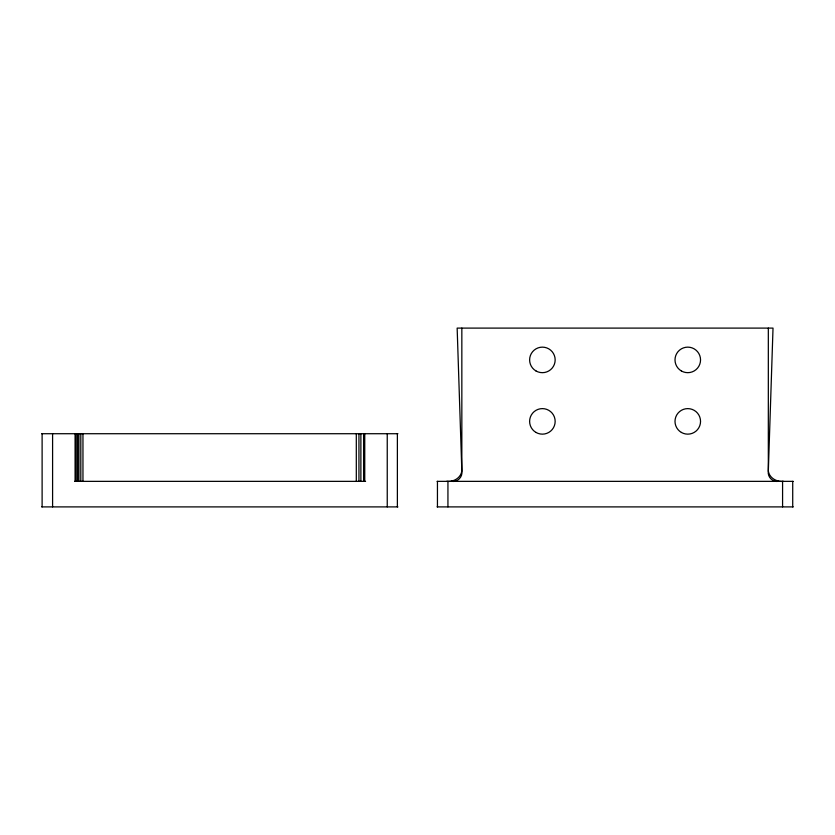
<?xml version="1.0" encoding="UTF-8"?>
<svg xmlns="http://www.w3.org/2000/svg" width="835" height="835" viewBox="0 0 835 835"><rect width="100%" height="100%" fill="white"/><g stroke="black" fill="none" stroke-linecap="round" stroke-linejoin="round"><path stroke-width="1.25" d="M451.62 481.357C457.528 482.296 462.788 477.046 461.839 471.138L461.839 328.103M446.621 481.357C453.353 482.119 460.638 478.184 461.839 471.138L457.152 328.103L773.022 328.103L768.325 471.138C767.386 477.046 772.636 482.296 778.544 481.357M41.75 433.72L397.909 433.72M74.618 481.357L365.573 481.357M437.091 481.357L793.25 481.357M41.75 506.897L397.909 506.897M437.091 506.897L793.25 506.897M783.554 481.357C776.821 482.119 769.526 478.184 768.325 471.138L768.325 328.103M792.718 481.357L792.718 506.897M782.583 481.357L782.583 506.897M447.936 481.357L447.936 506.897M437.446 481.357L437.446 506.897M397.377 433.72L397.377 506.897M387.242 433.72L387.242 506.897M364.749 433.72L364.749 481.357M363.611 433.72L363.611 481.357M360.877 433.72L360.877 481.357M358.946 433.72L358.946 481.357M356.305 433.72L356.305 481.357M82.957 433.72L82.957 481.357M80.818 433.72L80.818 481.357M78.918 433.72L78.918 481.357M77.634 433.72L77.634 481.357M76.236 433.72L76.236 481.357M75.087 433.72L75.087 481.357M52.595 433.72L52.595 506.897M42.115 433.72L42.115 506.897M681.391 432.446A12.775 12.775 0 0 0 700.544 421.383A12.775 12.775 0 0 0 681.391 410.319A12.775 12.775 0 0 0 681.391 432.446M536.007 432.446A12.775 12.775 0 0 0 555.16 421.383A12.775 12.775 0 0 0 536.007 410.319A12.775 12.775 0 0 0 536.007 432.446M681.391 370.97A12.775 12.775 0 0 0 700.544 359.906A12.775 12.775 0 0 0 681.391 348.842A12.775 12.775 0 0 0 681.391 370.97M536.007 370.97A12.775 12.775 0 0 0 555.16 359.906A12.775 12.775 0 0 0 536.007 348.842A12.775 12.775 0 0 0 536.007 370.97"/></g></svg>
